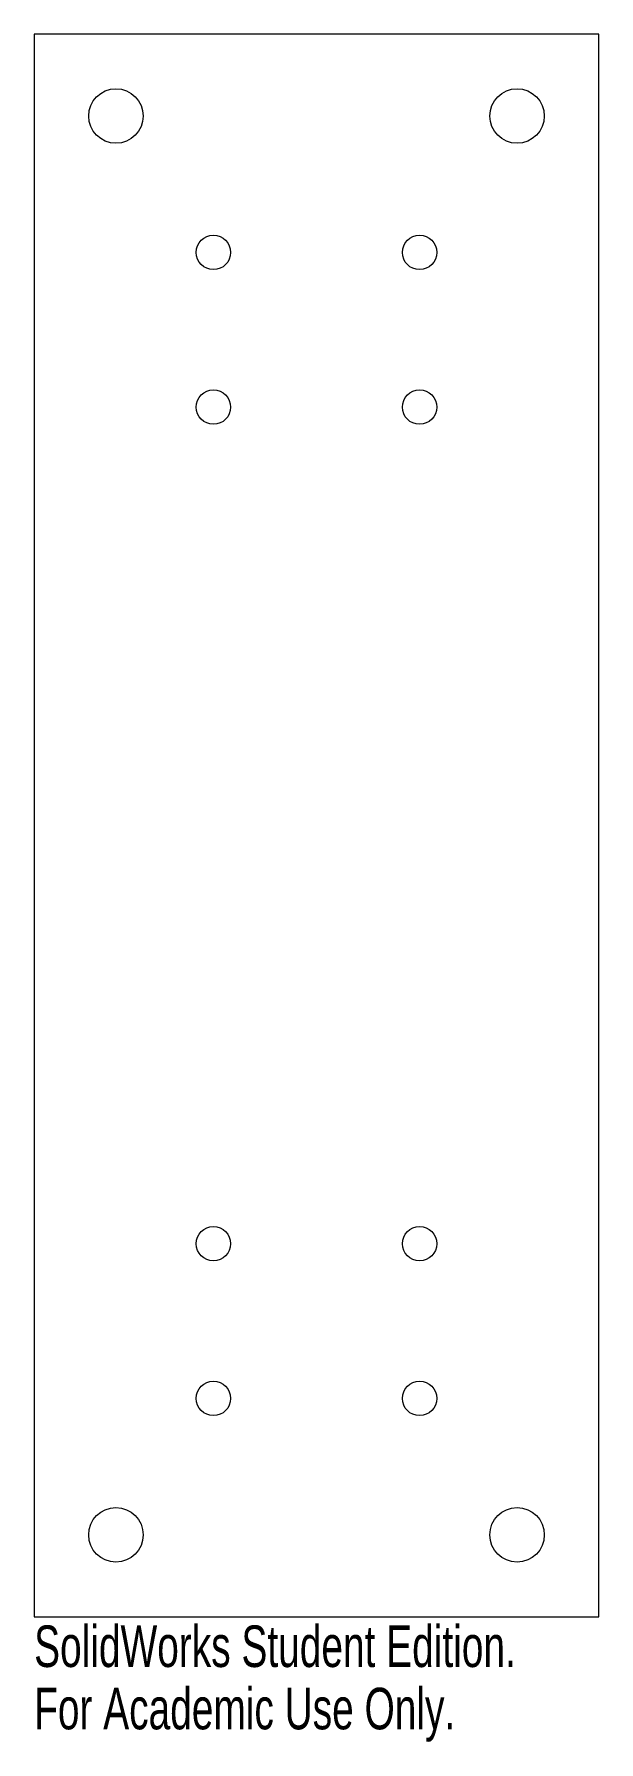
# Model space of a CAD drawing. Header units: inches. Extents: x 0 to 2.59, y -0.57 to 7.25.
import ezdxf

# ---------------------------------------------------------------- set-up
doc = ezdxf.new("R2010")
doc.units = ezdxf.units.IN
doc.header["$MEASUREMENT"] = 0
doc.styles.add('SLDTEXTSTYLE0', font='TXT', dxfattribs={"width": 0.7})

msp = doc.modelspace()

# ---------------------------------------------------------------- linework, layer by layer
at = {"color": 7, "linetype": 'Continuous', "lineweight": 15}
for p, q in [((2.5886, 7.25), (0, 7.25)), ((0, 7.25), (0, 0)), ((2.5886, 0), (2.5886, 7.25)), ((0, 0), (2.5886, 0))]:
    msp.add_line(p, q, dxfattribs=at)
for centre, radius in [((0.375, 6.875), 0.125), ((2.2136, 6.875), 0.125), ((0.8219, 6.25), 0.0787), ((1.7667, 6.25), 0.0787), ((0.8219, 5.5413), 0.0787), ((1.7667, 5.5413), 0.0787), ((0.8219, 1.7087), 0.0787), ((1.7667, 1.7087), 0.0787), ((0.8219, 1), 0.0787), ((1.7667, 1), 0.0787), ((0.375, 0.375), 0.125), ((2.2136, 0.375), 0.125)]:
    msp.add_circle(centre, radius, dxfattribs=at)

# ---------------------------------------------------------------- texts
at = {"color": 7, "linetype": 'Continuous', "char_height": 0.1903, "attachment_point": 1, "style": 'SLDTEXTSTYLE0'}
for s, insert in [('SolidWorks Student Edition.', (0, -0.0401)), ('For Academic Use Only.', (0, -0.3256))]:
    msp.add_mtext(s, dxfattribs=dict(at, insert=insert))

doc.saveas('drawing.dxf')
